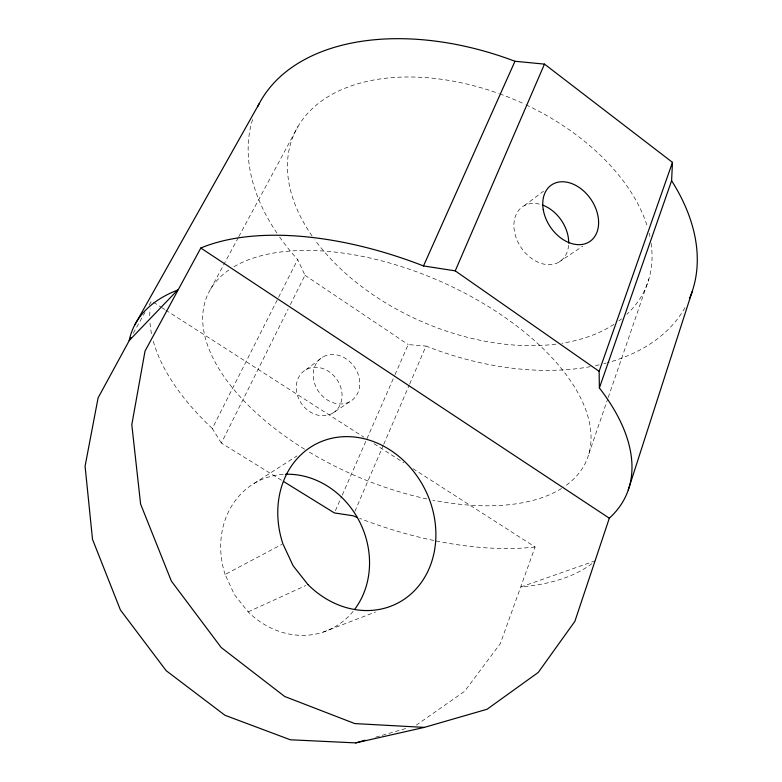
<?xml version="1.0" encoding="UTF-8"?>
<svg xmlns="http://www.w3.org/2000/svg" width="782" height="782" viewBox="0 0 782 782"><rect width="100%" height="100%" fill="white"/><g stroke="black" fill="none" stroke-linecap="round" stroke-linejoin="round"><path stroke-width="0.59" stroke-dasharray="3.91 2.93" d="M588.885 453.795L607.829 398.615M608.22 397.461L648.874 279.047M413.023 468.692L535.093 546.989L500.324 643.586L464.576 691.337L416.366 725.09M354.92 511.281L383.258 445.427M383.737 444.303L409.201 385.145M409.68 384.03L426.004 346.074A236.301 148.658 23.6 0 0 590.224 366.67M335.39 510.714L341.744 496.218M342.233 495.104L394.529 375.8M395.018 374.686L408.214 344.588L426.004 346.074M281.52 480.246L221.355 443.062L288.147 309.046M290.317 304.687L304.98 275.264L297.649 259.536A236.301 148.658 23.6 0 1 279.624 237.014M221.355 443.062L212.293 428.487L297.649 259.536M210.593 289.135L238.197 237.767M238.774 236.692L298.01 126.459M133.302 333.259L145.002 312.399M149.088 305.107L151.434 300.933A257.024 128.883 23.6 0 0 150.975 303.162M306.006 369.671L323.025 356.885M524.272 205.656L543.529 191.189M332.721 413.14A25.532 21.427 54.6 0 0 328.391 371.235A25.532 21.427 54.6 0 0 296.427 390.169A25.532 21.427 54.6 0 0 332.721 413.14L350.356 401.371A26.129 21.71 54.7 0 0 345.761 358.586A26.129 21.71 54.7 0 0 313.367 377.755A26.129 21.71 54.7 0 0 350.356 401.371M558.886 262.126L582.815 246.144M254.003 483.501L296.984 455.926M353.141 611.309A82.364 72.452 64.2 0 1 248.138 611.886L234.424 594.633L225.118 574.487L281.833 544.409M248.138 611.886L305.742 585.581M323.191 632.091L375.487 612.003M595.434 560.762L521.047 586.911A261.618 123.8 23.6 0 0 593.675 562.229M375.653 737.191L407.207 728.13M153.477 302.253L160.662 306.857M161.688 307.512L164.767 309.486M165.794 310.141L363.777 437.118M374.04 443.697L403.786 462.778M304.98 275.264L408.214 344.588M535.093 546.989A257.024 128.883 23.6 0 1 434.89 540.704M433.727 540.46A257.024 128.883 23.6 0 1 359.642 518.378M212.293 428.487A257.024 128.883 23.6 0 1 152.852 339.603M151.493 333.719A257.024 128.883 23.6 0 1 149.9 321.666M149.743 315.781A257.024 128.883 23.6 0 1 150.144 308.831M685.003 307.629A236.301 148.658 23.6 0 1 607.301 362.78M606.158 363.092A236.301 148.658 23.6 0 1 603.86 363.689M599.227 364.813A236.301 148.658 23.6 0 1 594.76 365.79M276.965 233.144A236.301 148.658 23.6 0 1 252.928 118.463M651.132 243.368A191.883 120.272 23.6 0 1 626.89 314.266M621.622 318.812A191.883 120.272 23.6 0 1 618.826 320.962M613.938 324.354A191.883 120.272 23.6 0 1 561.828 343.288M555.914 344.139A191.883 120.272 23.6 0 1 314.872 239.898M312.135 236.056A191.883 120.272 23.6 0 1 319.418 102.608A191.883 120.272 23.6 0 1 498.525 93.42M499.678 93.83A191.883 120.272 23.6 0 1 524.908 104.27M525.973 104.778A191.883 120.272 23.6 0 1 647.594 227.376M649.158 233.144A191.883 120.272 23.6 0 1 649.94 236.575M233.945 266.73A206.771 106.078 23.6 0 1 499.551 313.719A206.771 106.078 23.6 0 1 563.509 487.186M561.535 488.457A206.771 106.078 23.6 0 1 432.788 500.148M426.943 498.936A206.771 106.078 23.6 0 1 308.636 451.703M304.657 449.269A206.771 106.078 23.6 0 1 229.908 269.272M568.592 245.362A33.157 24.291 55.8 0 1 539.609 262.85A33.157 24.291 55.8 0 1 513.911 224.512A33.157 24.291 55.8 0 1 541.3 204.659M225.118 574.487A82.364 72.452 64.2 0 1 284.267 474.312"/><path stroke-width="1.17" d="M689.597 298.323A236.301 148.658 23.6 0 0 671.601 180.701L672.481 162.373L544.477 64.114L514.976 61.27A236.301 148.658 23.6 0 0 257.669 106.675M628.259 489.972L692.09 291.803M672.481 162.373L599.129 371.323L599.383 387.96A257.024 128.883 23.6 0 1 609.315 518.202L574.868 621.358L538.26 672.432L487.088 709.245L424.343 727.387L355.781 742.9L290.327 739.772L224.933 715.266L166.185 670.692L120.418 609.989L92.511 539.355L85.082 466.18L98.102 397.852L130.965 337.423M599.383 387.96L671.601 180.701M424.343 727.387L354.784 723.575L284.677 696.488L221.218 647.535L171.375 581.094L140.604 504.077L131.806 424.714L145.002 351.147L200.808 248.021A257.024 128.883 23.6 0 1 423.492 265.939L455.232 270.855L544.477 64.114M423.492 265.939L514.976 61.27M134.66 325.136L259.243 103.566M355.781 742.9L365.135 740.212M283.592 481.526L334.413 512.943L352.995 515.749A257.024 128.883 23.6 0 0 357.423 517.508M200.808 248.021L609.315 518.202M455.232 270.855L599.129 371.323M542.327 204.992A33.157 24.291 55.8 0 1 568.7 243.231M285.459 474.263A82.364 72.452 64.2 0 1 359.417 521.389A82.364 72.452 64.2 0 1 354.608 609.432M177.602 290.073L129.206 340.551A261.618 123.8 23.6 0 1 177.602 290.073M307.952 584.565L293.103 565.748L282.898 543.842A89.422 76.255 63.5 0 1 355.302 437.128A89.422 76.255 63.5 0 1 431.791 561.456A89.422 76.255 63.5 0 1 307.952 584.565M543.216 209.429A34.164 24.555 55.9 0 0 588.797 242.156A34.164 24.555 55.9 0 0 580.039 188.061A34.164 24.555 55.9 0 0 543.216 209.429"/></g></svg>
